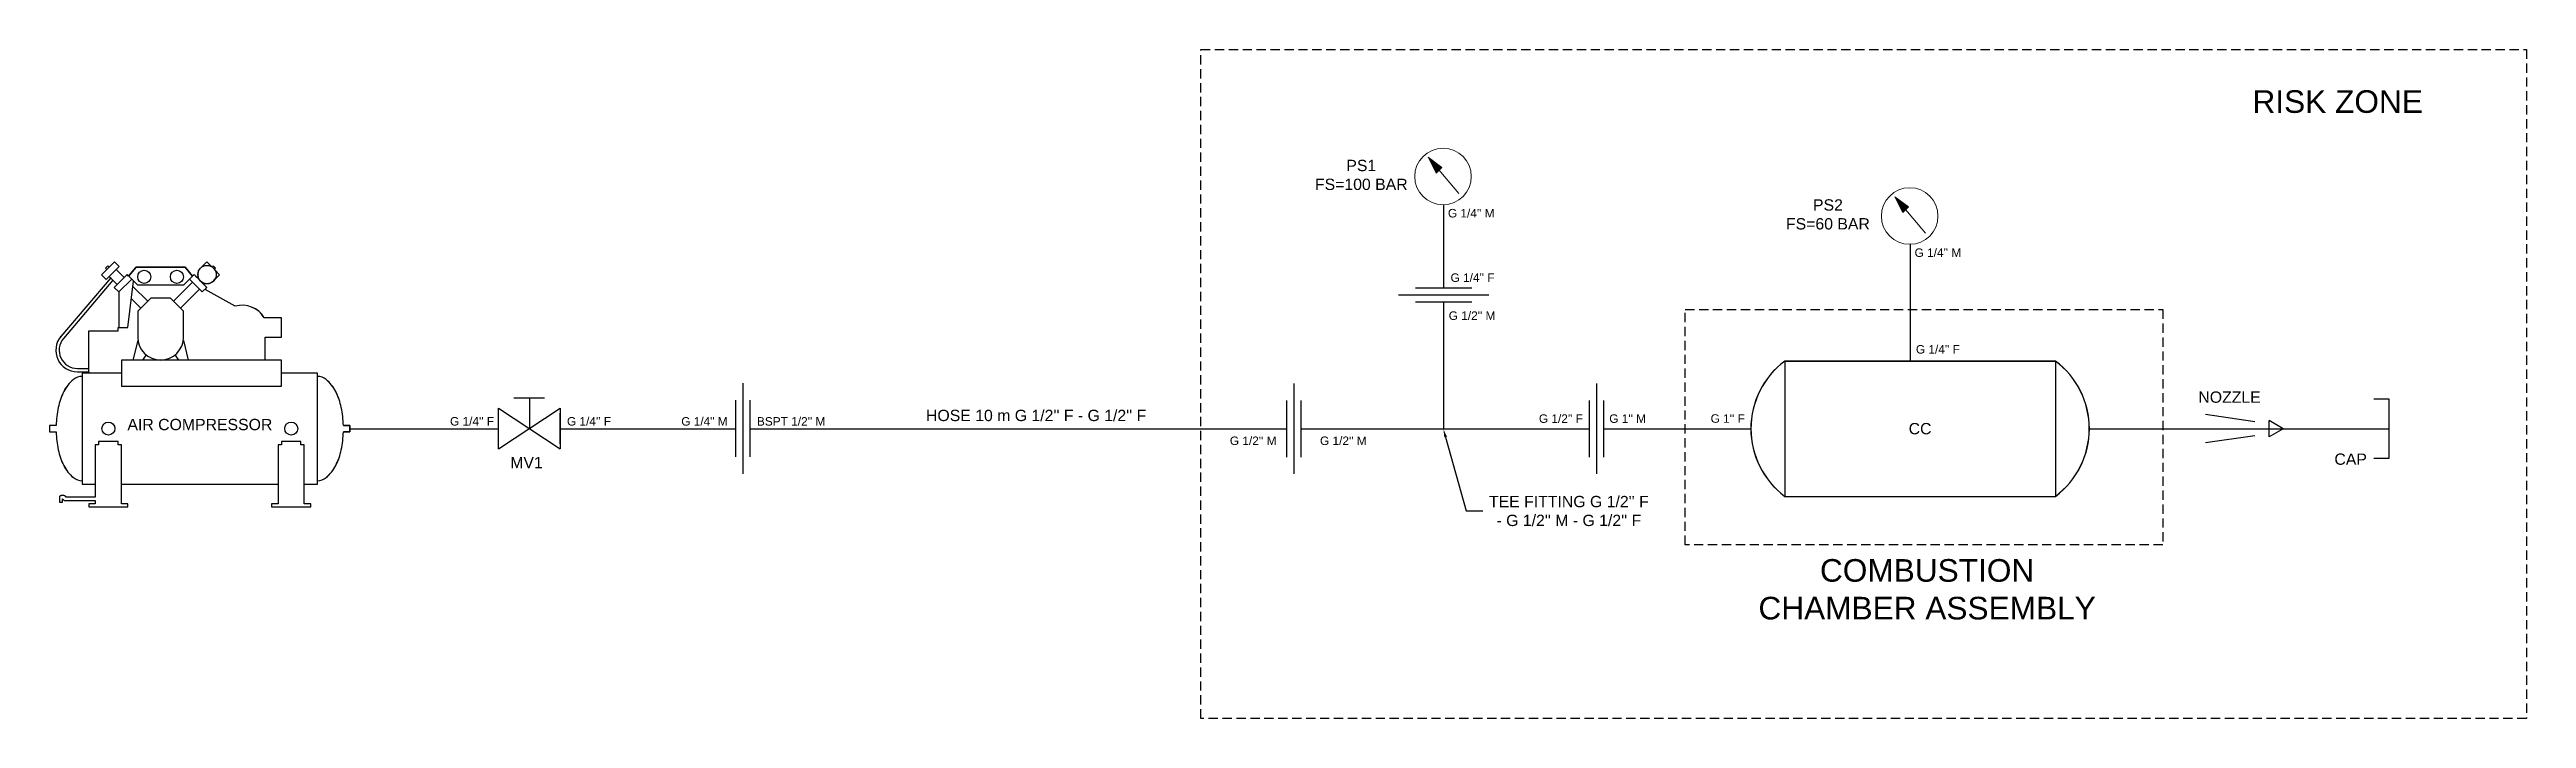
# Model space of a CAD drawing. Header units: inches. Extents: x 29 to 82.4, y 11.6 to 26.
import ezdxf
from ezdxf import colors
from ezdxf.entities.mleader import LeaderData, LeaderLine
from ezdxf.enums import TextEntityAlignment as Align
from ezdxf.math import Vec2, Vec3

# ---------------------------------------------------------------- set-up
doc = ezdxf.new("R2010")
doc.units = ezdxf.units.IN
doc.header["$MEASUREMENT"] = 0
doc.linetypes.add('TransientTextAxis', pattern=[0.3, 0.2, -0.1, 0, 0])
doc.layers.add('SYMS', color=7, linetype='Continuous')
doc.styles.add('SIMPLEX', font='SIMPLEX')
doc.styles.add('WD', font='romans.shx')

# ---------------------------------------------------------------- blocks, each defined once
blk = doc.blocks.new('VFI1_UNION')
at = {"ltscale": 3.2258}
for p, q in [((-0.4, -0.063), (0.4, -0.063)), ((-0.25, 0), (0.25, 0)), ((-0.25, -0.125), (0.25, -0.125))]:
    blk.add_line(p, q, dxfattribs=at)
at = {"style": 'WD'}
blk.add_attdef('WDTAGALT', text='', height=0.125, dxfattribs=at).set_placement((-0.035, 0.116), align=Align.RIGHT)
for tag, p, height in [('RATING1', (0.136, 0.123), 0.125), ('X2TERM02', (0, 0), 0.005), ('TERM02', (0.008, 0.013), 0.0625), ('DESC1', (-0.937, -0.297), 0.125), ('X8TERM01', (0, -0.125), 0.005), ('TERM01', (0.017, -0.206), 0.0625), ('DESC2', (-0.937, -0.481), 0.125), ('DESC3', (-0.937, -0.671), 0.125)]:
    blk.add_attdef(tag, p, '', height=height, dxfattribs=at)
at = {"style": 'WD', "flags": 1}
for tag, height, p in [('WDTYPE', 0.01, (0.506, -0.167)), ('FAMILY', 0.01, (0.614, -0.146)), ('CAT', 0.01, (0.614, -0.19)), ('MFG', 0.01, (0.615, -0.222)), ('LOC', 0.125, (0.054, -0.545)), ('INST', 0.125, (0.078, -0.384)), ('ASSYCODE', 0.01, (0.643, -0.251)), ('TAG1', 0.125, (0.072, -0.755))]:
    blk.add_attdef(tag, text='', height=height, dxfattribs=at).set_placement(p, align=Align.CENTER)
at = {"style": 'WD'}
blk.add_attdef('XREF', text='', height=0.0625, rotation=0.0625, dxfattribs=at).set_placement((0.597, -0.011), align=Align.TOP_CENTER)
blk = doc.blocks.new('VMT1_PRESSURE_GAUGE')
blk.add_hatch(color=7).paths.add_polyline_path([(-0.13, 0.17), (-0.06, 0.03), (-0.01, 0.08)])
at = {"color": 7, "linetype": 'Continuous', "lineweight": 0, "ltscale": 645.15999}
for p, q in [((-0.13, 0.17), (0.14, -0.15)), ((-0.13, 0.17), (-0.06, 0.03)), ((-0.13, 0.17), (-0.01, 0.08)), ((-0.06, 0.03), (-0.01, 0.08))]:
    blk.add_line(p, q, dxfattribs=at)
at = {"color": 255, "linetype": 'Continuous', "lineweight": 0, "ltscale": 25.4, "flags": 128}
blk.add_lwpolyline([(-0.13, 0.17), (-0.06, 0.03), (-0.01, 0.08)], close=True, dxfattribs=at)
at = {"color": 7, "linetype": 'Continuous', "lineweight": 0, "ltscale": 645.15999}
blk.add_circle((0, 0), 0.25, dxfattribs=at)
at = {"style": 'WD', "width": 0.7}
for tag, p in [('DESC1', (-0.287, 0.187)), ('DESC2', (-0.287, 0.062)), ('DESC3', (-0.287, -0.063)), ('WDTAGALT', (-0.287, -0.188))]:
    blk.add_attdef(tag, text='', height=0.0938, dxfattribs=at).set_placement(p, align=Align.RIGHT)
at = {"style": 'WD'}
for tag, p, height, flags in [('X2TERM01', (0, 0.25), 0.005, 1), ('WDBLKNAM', (-0.095, -0.219), 0.01, 9), ('FAMILY', (-0.094, -0.094), 0.01, 9), ('X8TERM02', (0, -0.25), 0.005, 1)]:
    blk.add_attdef(tag, p, '', height=height, dxfattribs=dict(at, flags=flags))
at = {"style": 'WD', "width": 0.7}
for tag, p, height in [('TERM01', (0.031, 0.281), 0.0625), ('INST', (0.275, 0.156), 0.0938), ('TAG1', (0.275, -0.094), 0.0938), ('LOC', (0.275, 0.031), 0.0938), ('RATING1', (0.219, -0.25), 0.0938), ('TERM02', (0.031, -0.344), 0.0625)]:
    blk.add_attdef(tag, p, '', height=height, dxfattribs=at)
at = {"flags": 1}
blk.add_attdef('WDTYPE', (0.094, 0.062), '', height=0.01, dxfattribs=at)
at = {"style": 'WD'}
blk.add_attdef('XREF', text='', height=0.0625, dxfattribs=at).set_placement((-0.25, -0.281), align=Align.RIGHT)
at = {"linetype": 'Continuous', "style": 'WD', "flags": 9}
for tag, p in [('ASSYCODE', (-0.094, -0.188)), ('CAT', (-0.094, -0.125)), ('MFG', (-0.094, -0.156))]:
    blk.add_attdef(tag, p, '', height=0.01, dxfattribs=at)
blk = doc.blocks.new('HV1_HOR_VESSEL')
at = {"ltscale": 3.2258}
for p, q in [((-0.75, 0.375), (0.75, 0.375)), ((-0.75, 0.375), (-0.75, -0.375)), ((0.75, 0.375), (0.75, -0.375)), ((-0.75, -0.375), (0.75, -0.375))]:
    blk.add_line(p, q, dxfattribs=at)
at = {"ltscale": 25.4, "flags": 128}
blk.add_lwpolyline([(0.75, 0.375), (-0.75, 0.375, 0.5), (-0.75, -0.375), (0.75, -0.375, 0.5)], format="xyb", close=True, dxfattribs=at)
at = {"ltscale": 3.2258}
for centre, start, end in [((-0.469, 0), 126.8699, 233.1301), ((0.469, 0), 306.8699, 53.1301)]:
    blk.add_arc(centre, 0.469, start, end, dxfattribs=at)
at = {"style": 'WD', "flags": 1}
for tag, p in [('FAMILY', (-0.939, 0.416)), ('WDTYPE', (-1.112, 0.355)), ('CAT', (-0.942, 0.384)), ('MFG', (-0.94, 0.349)), ('ASSYCODE', (-0.912, 0.314))]:
    blk.add_attdef(tag, text='', height=0.01, dxfattribs=at).set_placement(p, align=Align.CENTER)
at = {"style": 'WD'}
for tag, p, height in [('TERM04', (0.018, 0.384), 0.0625), ('X2TERM04', (0, 0.375), 0.005), ('X4TERM01', (-0.936, 0), 0.005), ('X1TERM03', (0.936, 0), 0.005), ('TERM03', (0.961, 0.027), 0.0625), ('RATING1', (0.964, -0.213), 0.125), ('X8TERM02', (0, -0.375), 0.005), ('DESC1', (0.964, -0.43), 0.125), ('TERM02', (-0.002, -0.479), 0.0625), ('DESC2', (0.964, -0.614), 0.125), ('DESC3', (0.964, -0.803), 0.125), ('WDTAGALT', (0.975, -0.991), 0.125)]:
    blk.add_attdef(tag, p, '', height=height, dxfattribs=at)
blk.add_attdef('XREF', (0.866, 0.358), '', height=0.0625, rotation=0.0625, dxfattribs=at)
for tag, p in [('INST', (0.038, 0.126)), ('LOC', (0.027, -0.057)), ('TAG1', (0.026, -0.242))]:
    blk.add_attdef(tag, text='', height=0.125, dxfattribs=at).set_placement(p, align=Align.CENTER)
blk.add_attdef('TERM01', text='', height=0.0625, dxfattribs=at).set_placement((-0.979, 0.021), align=Align.RIGHT)
blk = doc.blocks.new('HC1_AIR_COMPRESSOR')
at = {"ltscale": 3.2258}
for p, q in [((0.585, 1.443), (0.109, 0.883)), ((0.498, 1.473), (0.621, 1.596)), ((0.542, 1.429), (0.498, 1.473)), ((0.537, 1.535), (0.559, 1.557)), ((0.548, 1.524), (0.537, 1.535)), ((0.665, 1.552), (0.542, 1.429)), ((0.559, 1.557), (0.57, 1.546)), ((0.648, 1.38), (0.57, 1.457)), ((0.619, 1.352), (0.742, 1.475)), ((0.621, 1.596), (0.665, 1.552)), ((0.714, 1.446), (0.637, 1.524)), ((0.786, 1.43), (0.663, 1.308)), ((0.742, 1.475), (0.842, 1.375)), ((0.756, 1.46), (0.828, 1.547)), ((0.828, 1.547), (1.297, 1.547)), ((1.284, 1.375), (1.383, 1.475)), ((1.297, 1.547), (1.369, 1.46)), ((1.462, 1.308), (1.339, 1.43)), ((1.383, 1.475), (1.506, 1.352)), ((1.411, 1.446), (1.421, 1.456)), ((1.505, 1.596), (1.46, 1.552)), ((1.46, 1.552), (1.462, 1.551)), ((1.548, 1.553), (1.505, 1.596)), ((1.566, 1.557), (1.555, 1.546)), ((1.588, 1.535), (1.566, 1.557)), ((1.577, 1.524), (1.588, 1.535)), ((1.582, 1.43), (1.583, 1.429)), ((1.583, 1.429), (1.628, 1.473)), ((1.628, 1.473), (1.585, 1.516)), ((0.607, 1.42), (0.133, 0.863)), ((0.663, 1.308), (0.619, 1.352)), ((0.663, 1.308), (0.663, 0.969)), ((0.75, 0.969), (0.804, 1.412)), ((0.873, 1.154), (0.784, 1.244)), ((0.94, 1.221), (0.798, 1.362)), ((0.842, 1.375), (1.284, 1.375)), ((0.969, 1.25), (0.844, 1.125)), ((1.156, 1.25), (0.969, 1.25)), ((1.281, 1.125), (1.156, 1.25)), ((1.186, 1.221), (1.367, 1.402)), ((1.252, 1.154), (1.434, 1.336)), ((1.506, 1.352), (1.462, 1.308)), ((1.478, 1.38), (1.487, 1.39)), ((1.777, 1.172), (1.488, 1.333)), ((0.656, 0.937), (0.656, 0.969)), ((0.656, 0.969), (0.75, 0.969)), ((0.844, 1.125), (0.844, 0.875)), ((1.281, 0.875), (1.281, 1.125)), ((2.219, 1.062), (2.054, 1.062)), ((2.219, 0.875), (2.219, 1.062)), ((0.375, 0.531), (0.375, 0.937)), ((0.375, 0.937), (0.656, 0.937)), ((0.844, 0.844), (0.797, 0.656)), ((1.281, 0.844), (1.328, 0.656)), ((2.063, 0.656), (2.063, 0.875)), ((2.063, 0.875), (2.219, 0.875)), ((0.266, 0.576), (0.375, 0.576)), ((0.266, 0.544), (0.375, 0.544)), ((0.688, 0.531), (0.313, 0.531)), ((0.313, 0.531), (0.313, -0.531)), ((0.688, 0.656), (0.688, 0.406)), ((2.219, 0.656), (0.688, 0.656)), ((0.922, 0.703), (0.891, 0.656)), ((1.203, 0.703), (1.235, 0.656)), ((2.219, 0.406), (2.219, 0.656)), ((2.563, 0.531), (2.219, 0.531)), ((2.563, -0.531), (2.563, 0.531)), ((0.688, 0.406), (2.219, 0.406)), ((0.063, 0.031), (0, 0.031)), ((0, 0.031), (0, -0.031)), ((2.812, 0.031), (2.875, 0.031)), ((2.875, 0.031), (2.875, -0.031)), ((0, -0.031), (0.063, -0.031)), ((0.469, -0.156), (0.438, -0.156)), ((0.438, -0.156), (0.438, -0.656)), ((0.469, -0.125), (0.469, -0.156)), ((0.656, -0.125), (0.469, -0.125)), ((0.656, -0.156), (0.656, -0.125)), ((0.688, -0.156), (0.656, -0.156)), ((0.688, -0.719), (0.688, -0.156)), ((2.219, -0.156), (2.188, -0.156)), ((2.188, -0.156), (2.188, -0.719)), ((2.219, -0.125), (2.219, -0.156)), ((2.406, -0.125), (2.219, -0.125)), ((2.406, -0.156), (2.406, -0.125)), ((2.438, -0.156), (2.406, -0.156)), ((2.438, -0.719), (2.438, -0.156)), ((2.875, -0.031), (2.812, -0.031)), ((0.094, -0.656), (0.094, -0.703)), ((0.094, -0.703), (0.125, -0.703)), ((0.125, -0.703), (0.125, -0.672)), ((0.125, -0.672), (0.141, -0.688)), ((0.141, -0.688), (0.438, -0.688)), ((0.438, -0.656), (0.156, -0.656)), ((0.313, -0.531), (0.438, -0.531)), ((0.438, -0.688), (0.438, -0.719)), ((0.688, -0.531), (2.188, -0.531)), ((2.438, -0.531), (2.563, -0.531)), ((0.438, -0.719), (0.375, -0.719)), ((0.375, -0.719), (0.375, -0.75)), ((0.75, -0.719), (0.688, -0.719)), ((0.75, -0.75), (0.75, -0.719)), ((2.188, -0.719), (2.125, -0.719)), ((2.125, -0.719), (2.125, -0.75)), ((2.125, -0.75), (2.5, -0.75)), ((2.5, -0.719), (2.438, -0.719)), ((2.5, -0.75), (2.5, -0.719))]:
    blk.add_line(p, q, dxfattribs=at)
at = {"ltscale": 25.4, "flags": 128}
blk.add_lwpolyline([(2.792, 0.202, 0.064948), (2.739, 0.354, 0.104203), (2.647, 0.469, 0.174705), (2.563, 0.5), (2.563, 0.531), (2.219, 0.531), (2.219, 0.656), (2.063, 0.656), (2.063, 0.875), (2.219, 0.875), (2.219, 1.062), (2.054, 1.062, 0.339438), (1.777, 1.172), (1.488, 1.333), (1.506, 1.352), (1.478, 1.38), (1.487, 1.39, 0.324447), (1.582, 1.43), (1.583, 1.429), (1.628, 1.473), (1.577, 1.524), (1.588, 1.535), (1.566, 1.557), (1.555, 1.546), (1.505, 1.596), (1.46, 1.552), (1.462, 1.551, 0.324447), (1.421, 1.456), (1.411, 1.446), (1.383, 1.475), (1.369, 1.46), (1.297, 1.547), (0.828, 1.547), (0.756, 1.46), (0.742, 1.475), (0.714, 1.446), (0.637, 1.524), (0.665, 1.552), (0.621, 1.596), (0.57, 1.546), (0.559, 1.557), (0.537, 1.535), (0.548, 1.524), (0.498, 1.473), (0.542, 1.429), (0.57, 1.457), (0.585, 1.443), (0.109, 0.883, 0.639378), (0.266, 0.544), (0.375, 0.544), (0.375, 0.531), (0.313, 0.531), (0.313, 0.5, 0.174705), (0.228, 0.469, 0.104203), (0.136, 0.354, 0.064948), (0.083, 0.202, 0.043245), (0.063, 0.031), (0, 0.031), (0, -0.031), (0.063, -0.031, 0.043245), (0.083, -0.202, 0.064948), (0.136, -0.354, 0.104203), (0.228, -0.469, 0.174705), (0.313, -0.5), (0.313, -0.531), (0.438, -0.531), (0.438, -0.656), (0.156, -0.656, 0.168649), (0.154, -0.651, 0.105215), (0.147, -0.645, 0.067398), (0.138, -0.641, 0.053549), (0.125, -0.64, 0.053549), (0.113, -0.641, 0.067398), (0.103, -0.645, 0.105215), (0.096, -0.651, 0.168649), (0.094, -0.656), (0.094, -0.703), (0.125, -0.703), (0.125, -0.672), (0.141, -0.688), (0.438, -0.688), (0.438, -0.719), (0.375, -0.719), (0.375, -0.75), (0.75, -0.75), (0.75, -0.719), (0.688, -0.719), (0.688, -0.531), (2.188, -0.531), (2.188, -0.719), (2.125, -0.719), (2.125, -0.75), (2.5, -0.75), (2.5, -0.719), (2.438, -0.719), (2.438, -0.531), (2.563, -0.531), (2.563, -0.5, 0.174705), (2.647, -0.469, 0.104203), (2.739, -0.354, 0.064948), (2.792, -0.202, 0.043245), (2.812, -0.031), (2.875, -0.031), (2.875, 0.031), (2.812, 0.031, 0.043245)], format="xyb", close=True, dxfattribs=at)
at = {"ltscale": 3.2258}
for centre, radius in [((0.906, 1.453), 0.0625), ((1.219, 1.453), 0.0625), ((1.507, 1.475), 0.0879), ((0.563, 0), 0.0625), ((2.313, 0), 0.0625)]:
    blk.add_circle(centre, radius, dxfattribs=at)
for centre, radius, start, end in [((1.844, 0.937), 0.244, 30.807, 105.8036), ((0.266, 0.75), 0.206, 139.6241, 270), ((0.266, 0.75), 0.174, 139.6241, 270), ((1.063, 0.875), 0.219, 180, 0), ((0.313, 0.367), 0.133, 90, 129.6393), ((2.563, 0.367), 0.133, 50.3607, 90), ((0.69, 0.077), 0.619, 153.4349, 168.2991), ((0.457, 0.193), 0.359, 129.6393, 153.4349), ((2.418, 0.193), 0.359, 26.5651, 50.3607), ((2.186, 0.077), 0.619, 11.7009, 26.5651), ((1.06, 0), 0.997, 168.2991, 178.204), ((1.816, 0), 0.997, 1.796, 11.7009), ((1.06, 0), 0.997, 181.796, 191.7009), ((0.69, -0.077), 0.619, 191.7009, 206.5651), ((2.186, -0.077), 0.619, 333.4349, 348.2991), ((1.816, 0), 0.997, 348.2991, 358.204), ((0.457, -0.193), 0.359, 206.5651, 230.3607), ((0.313, -0.367), 0.133, 230.3607, 270), ((2.563, -0.367), 0.133, 270, 309.6393), ((2.418, -0.193), 0.359, 309.6393, 333.4349), ((0.103, -0.656), 0.00906, 141.7088, 180), ((0.114, -0.665), 0.0225, 117.6838, 141.7088), ((0.121, -0.678), 0.0376, 102.2607, 117.6838), ((0.125, -0.699), 0.0594, 90, 102.2607), ((0.125, -0.699), 0.0594, 77.7393, 90), ((0.13, -0.678), 0.0376, 62.3162, 77.7393), ((0.137, -0.665), 0.0225, 38.2912, 62.3162), ((0.147, -0.656), 0.00906, 0, 38.2912)]:
    blk.add_arc(centre, radius, start, end, dxfattribs=at)
at = {"style": 'WD'}
blk.add_attdef('XREF', (2.671, 0.574), '', height=0.0625, rotation=0.0625, dxfattribs=at)
for tag, p in [('INST', (1.439, 0.172)), ('LOC', (1.435, -0.001)), ('TAG1', (1.422, -0.199))]:
    blk.add_attdef(tag, text='', height=0.125, dxfattribs=at).set_placement(p, align=Align.CENTER)
blk.add_attdef('TERM01', text='', height=0.0625, dxfattribs=at).set_placement((-0.041, 0.022), align=Align.RIGHT)
for tag, p, height in [('X4TERM01', (0, 0), 0.005), ('X1TERM02', (2.875, 0), 0.005), ('TERM02', (2.884, 0.019), 0.0625), ('RATING1', (2.884, -0.181), 0.125), ('DESC1', (2.884, -0.397), 0.125), ('DESC2', (2.884, -0.581), 0.125), ('DESC3', (2.884, -0.771), 0.125), ('WDTAGALT', (2.893, -0.965), 0.125)]:
    blk.add_attdef(tag, p, '', height=height, dxfattribs=at)
at = {"style": 'WD', "flags": 1}
for tag, p in [('FAMILY', (2.079, -0.218)), ('WDTYPE', (1.945, -0.322)), ('CAT', (2.076, -0.25)), ('MFG', (2.078, -0.285)), ('ASSYCODE', (2.106, -0.32))]:
    blk.add_attdef(tag, text='', height=0.01, dxfattribs=at).set_placement(p, align=Align.CENTER)
blk = doc.blocks.new('HFI1_CAP')
at = {"ltscale": 3.2258, "flags": 128}
blk.add_lwpolyline([(-0.125, 0.25), (0, 0.25), (0, -0.25), (-0.125, -0.25)], dxfattribs=at)
at = {"style": 'WD'}
for tag, height, p in [('WDTAGALT', 0.125, (0.026, 0.382)), ('TERM01', 0.0625, (-0.024, 0.02))]:
    blk.add_attdef(tag, text='', height=height, dxfattribs=at).set_placement(p, align=Align.RIGHT)
for tag, p, height in [('RATING1', (-0.861, 0.114), 0.125), ('X4TERM01', (0, 0), 0.005), ('DESC1', (-0.907, -0.391), 0.125), ('DESC2', (-0.907, -0.575), 0.125), ('DESC3', (-0.907, -0.764), 0.125)]:
    blk.add_attdef(tag, p, '', height=height, dxfattribs=at)
blk.add_attdef('XREF', text='', height=0.0625, rotation=0.0625, dxfattribs=at).set_placement((0.222, 0.241), align=Align.TOP_CENTER)
at = {"style": 'WD', "flags": 1}
for tag, height, p in [('WDTYPE', 0.01, (0.131, 0.085)), ('FAMILY', 0.01, (0.045, -0.139)), ('CAT', 0.01, (0.045, -0.184)), ('MFG', 0.01, (0.047, -0.215)), ('INST', 0.125, (0.146, -0.453)), ('ASSYCODE', 0.01, (0.075, -0.244)), ('LOC', 0.125, (0.122, -0.614)), ('TAG1', 0.125, (0.14, -0.823))]:
    blk.add_attdef(tag, text='', height=height, dxfattribs=at).set_placement(p, align=Align.CENTER)
blk = doc.blocks.new('HNZ1_NOZEL')
for p, q in [((0, 0), (0.75, 0)), ((0.5, 0.062), (0.062, 0.125)), ((0.625, -0.072), (0.625, 0.072)), ((0.75, 0), (0.625, 0.072)), ((0.75, 0), (0.625, -0.072)), ((0.5, -0.062), (0.062, -0.125))]:
    blk.add_line(p, q)
at = {"style": 'WD', "width": 0.625}
for tag, p in [('INST', (0.344, 0.531)), ('LOC', (0.344, 0.375)), ('TAG1', (0.344, 0.219)), ('DESC1', (0.344, -0.312)), ('DESC2', (0.344, -0.469)), ('WDTAGALT', (0.344, -0.781)), ('DESC3', (0.344, -0.625))]:
    blk.add_attdef(tag, text='', height=0.125, dxfattribs=at).set_placement(p, align=Align.CENTER)
blk.add_attdef('TERM01', text='', height=0.0625, dxfattribs=at).set_placement((0, 0.031), align=Align.RIGHT)
at = {"style": 'WD'}
for tag, p, height, flags in [('X4TERM01', (0, 0), 0.005, 1), ('WDTYPE', (0.062, 0.062), 0.01, 1), ('WDBLKNAM', (0.779, -0.063), 0.01, 9), ('FAMILY', (0.781, -0.094), 0.01, 9)]:
    blk.add_attdef(tag, p, '', height=height, dxfattribs=dict(at, flags=flags))
at = {"style": 'WD', "width": 0.625}
blk.add_attdef('RATING1', (0.812, -0.031), '', height=0.125, dxfattribs=at)
at = {"style": 'WD'}
blk.add_attdef('XREF', text='', height=0.0625, dxfattribs=at).set_placement((-0.063, -0.156), align=Align.RIGHT)
at = {"linetype": 'Continuous', "style": 'WD', "flags": 9}
for tag, p in [('ASSYCODE', (0.781, -0.188)), ('CAT', (0.781, -0.125)), ('MFG', (0.781, -0.156))]:
    blk.add_attdef(tag, p, '', height=0.01, dxfattribs=at)
blk = doc.blocks.new('VGVA1_SCREW_DOWN_VALVE')
for p, q in [((0.25, -0.375), (-0.25, 0.375)), ((-0.25, -0.375), (0.25, 0.375)), ((-0.25, 0.375), (0.25, 0.375)), ((0.187, 0.375), (-0.188, 0.375)), ((-0.375, -0.188), (-0.375, 0.187)), ((-0.375, 0), (0, 0)), ((0.25, -0.375), (-0.25, -0.375)), ((0.187, -0.375), (-0.188, -0.375))]:
    blk.add_line(p, q)
at = {"style": 'WD'}
for tag, p, height in [('X2TERM02', (0, 0.375), 0.005), ('TERM02', (0.009, 0.388), 0.0625), ('RATING1', (0.272, -0.134), 0.125), ('DESC1', (0.272, -0.35), 0.125), ('X8TERM01', (0, -0.375), 0.005), ('TERM01', (0.026, -0.447), 0.0625), ('DESC2', (0.272, -0.534), 0.125), ('DESC3', (0.272, -0.724), 0.125), ('WDTAGALT', (0.272, -0.9), 0.125)]:
    blk.add_attdef(tag, p, '', height=height, dxfattribs=at)
blk.add_attdef('XREF', text='', height=0.0625, rotation=0.0625, dxfattribs=at).set_placement((0.4, 0.326), align=Align.TOP_CENTER)
at = {"style": 'WD', "width": 0.7, "flags": 1}
blk.add_attdef('TAG1', text='', height=0.125, dxfattribs=at).set_placement((-0.476, 0.108), align=Align.RIGHT)
at = {"style": 'WD', "width": 0.7}
for tag, p in [('INST', (-0.476, -0.068)), ('LOC', (-0.476, -0.235))]:
    blk.add_attdef(tag, text='', height=0.125, dxfattribs=at).set_placement(p, align=Align.RIGHT)
at = {"style": 'WD', "flags": 1}
for tag, p in [('WDTYPE', (-0.168, -0.021)), ('FAMILY', (-0.158, -0.04)), ('CAT', (-0.158, -0.085)), ('MFG', (-0.157, -0.116)), ('ASSYCODE', (-0.129, -0.145))]:
    blk.add_attdef(tag, text='', height=0.01, dxfattribs=at).set_placement(p, align=Align.CENTER)

msp = doc.modelspace()

# ---------------------------------------------------------------- linework, layer by layer
for p, q in [((59.065, 20.896), (59.065, 22.684)), ((69.122, 19.314), (69.122, 21.833)), ((59.065, 17.856), (59.065, 20.591)), ((35.495, 17.856), (38.7, 17.856)), ((39.355, 17.856), (39.368, 17.856)), ((40.023, 17.856), (43.814, 17.856)), ((44.119, 17.856), (55.687, 17.856)), ((55.992, 17.856), (62.209, 17.856)), ((62.513, 17.856), (65.687, 17.856)), ((72.978, 17.856), (79.432, 17.856))]:
    msp.add_line(p, q)
at = {"color": 240, "linetype": 'TransientTextAxis', "true_color": 0xed1f24}
msp.add_lwpolyline([(53.834, 26.032), (82.4, 26.032), (82.4, 11.609), (53.834, 11.609)], close=True, dxfattribs=at)
at = {"color": 30, "linetype": 'TransientTextAxis', "true_color": 0xf8991e}
msp.add_lwpolyline([(64.269, 20.424), (74.56, 20.424), (74.56, 15.352), (64.269, 15.352)], close=True, dxfattribs=at)

# ---------------------------------------------------------------- block references
at = {"layer": 'SYMS'}
for name, p, xscale, yscale, zscale in [('VMT1_PRESSURE_GAUGE', (59.051, 23.294), 2.438902001164822, 2.438902001164822, 2.438902001164822), ('VMT1_PRESSURE_GAUGE', (69.108, 22.442), 2.438902001164822, 2.438902001164822, 2.438902001164822), ('HC1_AIR_COMPRESSOR', (29.021, 17.859), 2.251848617597854, 2.251848617597854, 2.251848617597854), ('VFI1_UNION', (59.065, 20.896), 2.438902001164822, 2.438902001164822, 2.438902001164822), ('HV1_HOR_VESSEL', (69.332, 17.856), 3.888556715438851, 3.888556715438851, 3.888556715438851), ('HNZ1_NOZEL', (75.332, 17.856), 2.434075251804286, 2.434075251804286, 2.434075251804286), ('HFI1_CAP', (79.432, 17.856), 2.565213207253984, 2.565213207253984, 2.565213207253984)]:
    msp.add_blockref(name, p, dxfattribs=dict(at, xscale=xscale, yscale=yscale, zscale=zscale))
for name, p, xscale, yscale, zscale, rotation in [('VFI1_UNION', (43.814, 17.86), 2.438902001164822, 2.438902001164822, 2.438902001164822, 90), ('VFI1_UNION', (55.687, 17.856), 2.438902001164822, 2.438902001164822, 2.438902001164822, 90), ('VFI1_UNION', (62.209, 17.856), 2.438902001164822, 2.438902001164822, 2.438902001164822, 90), ('VGVA1_SCREW_DOWN_VALVE', (39.361, 17.86), 1.763562869648922, 1.763562869648922, 1.763562869648922, 270)]:
    msp.add_blockref(name, p, dxfattribs=dict(at, xscale=xscale, yscale=yscale, zscale=zscale, rotation=rotation))

# ---------------------------------------------------------------- texts
at = {"color": 1, "attachment_point": 5, "style": 'SIMPLEX'}
for s, width, heights, insert, char_height in [('{\\fArial|b0|i0|c0|p34;\\C240;\\c2367469;RISK ZONE}', 6.69679, [0], (78.331, 24.907), 0.48778), ('{\\fArial|b0|i0|c0|p34;\\C152;\\c12285479;PS1\\PFS=100 BAR}', 3.62001, [0], (57.29, 23.327), 0.24389), ("\\A1;{\\fArial|b0|i0|c0|p34;\\C85;\\c4766296;G 1/4'' M}", 1.24657, [0], (59.659, 22.502), 0.18292), ('{\\fArial|b0|i0|c0|p34;\\C152;\\c12285479;PS2\\PFS=60 BAR}', 3.62001, [0], (67.346, 22.476), 0.24389), ("\\A1;{\\fArial|b0|i0|c0|p34;\\C85;\\c4766296;G 1/4'' M}", 1.24657, [0], (69.716, 21.651), 0.18292), ("\\A1;{\\fArial|b0|i0|c0|p34;\\C85;\\c4766296;G 1/4\\H1x;'' F}", 1.24657, [0], (59.688, 21.112), 0.18292), ("\\A1;{\\fArial|b0|i0|c0|p34;\\C85;\\c4766296;G 1/2'' M}", 1.24657, [0], (59.677, 20.293), 0.18292), ("\\A1;{\\fArial|b0|i0|c0|p34;\\C85;\\c4766296;G 1/4'' F}", 1.24657, [0], (69.716, 19.567), 0.18292), ("\\A1;{\\fArial|b0|i0|c0|p34;\\C152;\\c12285479;HOSE 10 m G 1/2'' F - G 1/2'' F}", 6.81359, [0.417], (50.283, 18.141), 0.24389), ("\\A1;{\\fArial|b0|i0|c0|p34;\\C85;\\c4766296;G 1/2'' F}", 1.24657, [0], (61.592, 18.073), 0.18292), ("\\A1;{\\fArial|b0|i0|c0|p34;\\C85;\\c4766296;G 1'' M}", 1.24657, [0], (63.03, 18.073), 0.18292), ("\\A1;{\\fArial|b0|i0|c0|p34;\\C85;\\c4766296;G 1'' F}", 1.24657, [0.189], (65.186, 18.075), 0.18292), ('{\\fArial|b0|i0|c0|p34;\\C152;\\c12285479;NOZZLE}', 3.62001, [0], (76.001, 18.536), 0.24389), ('{\\fArial|b0|i0|c0|p34;\\C152;\\c12285479;AIR COMPRESSOR}', 3.62001, [0], (32.261, 17.945), 0.24389), ("\\A1;{\\fArial|b0|i0|c0|p34;\\C85;\\c4766296;G 1/4\\H1x;'' F}", 1.24657, [0], (38.126, 18.015), 0.18292), ("\\A1;{\\fArial|b0|i0|c0|p34;\\C85;\\c4766296;G 1/4\\H1x;'' F}", 1.24657, [0], (40.646, 18.015), 0.18292), ('\\A1;{\\fArial|b0|i0|c0|p34;\\C85;\\c4766296;G 1/4" M}', 1.85364, [0], (43.134, 18.013), 0.18292), ("\\A1;{\\fArial|b0|i0|c0|p34;\\C85;\\c4766296;BSPT 1/2'' M}", 1.737, [0], (45.003, 18.013), 0.18292), ("\\A1;{\\fArial|b0|i0|c0|p34;\\C85;\\c4766296;G 1/2'' M}", 1.24657, [0], (54.96, 17.595), 0.18292), ("\\A1;{\\fArial|b0|i0|c0|p34;\\C85;\\c4766296;G 1/2'' M}", 3.62001, [0], (56.903, 17.595), 0.18292), ('{\\fArial|b0|i0|c0|p34;\\C152;\\c12285479;CC}', 3.62001, [0], (69.332, 17.856), 0.24389), ('{\\fArial|b0|i0|c0|p34;\\C152;\\c12285479;MV1}', 3.62001, [0], (39.3, 17.127), 0.24389), ('{\\fArial|b0|i0|c0|p34;\\C152;\\c12285479;CAP}', 3.62001, [0], (78.611, 17.198), 0.24389), ("\\A1;{\\fArial|b0|i0|c0|p34;\\C152;\\c12285479;TEE FITTING G 1/2'' F - G 1/2'' M - G 1/2'' F   }", 3.55539, [0], (61.763, 16.081), 0.24389), ('{\\fArial|b0|i0|c0|p34;\\C30;\\c2005496;COMBUSTION CHAMBER ASSEMBLY}', 7.61597, [0], (69.483, 14.391), 0.48778)]:
    msp.add_mtext_dynamic_manual_height_columns(s, width=width, gutter_width=2.439, heights=heights, dxfattribs=dict(at, insert=insert, char_height=char_height))

# ---------------------------------------------------------------- leaders
ml = msp.add_multileader_mtext('Standard')
ml.set_content('', color=256)
ml.set_leader_properties()
ml.build(insert=Vec2(0, 0))
ml.multileader.update_dxf_attribs({"text_right_attachment_type": 6, "dogleg_length": 0.36, "arrow_head_size": 0.18})
ctx = ml.context
ctx.base_point, ctx.char_height, ctx.arrow_head_size, ctx.landing_gap_size, ctx.plane_origin = Vec3(59.912, 16.087), 0.18, 0.18, 0.09, Vec3(59.059, 17.848)
ctx.right_attachment = 6
notes = []
notes.append((ctx, [(0, (1, 1, 0), (59.552, 16.087), (1, 0), 0.36, [(0, [(59.059, 17.848)], 0, [])])]))
ctx.mtext.insert, ctx.mtext.flow_direction = Vec3(60.002, 16.177), 5
for ctx, leaders in notes:
    for number, flags, end, landing, length, lines in leaders:
        leader = LeaderData()
        leader.index, (leader.has_last_leader_line, leader.has_dogleg_vector, leader.attachment_direction) = number, flags
        leader.last_leader_point, leader.dogleg_vector, leader.dogleg_length = Vec3(end), Vec3(landing), length
        for number, points, colour, breaks in lines:
            line = LeaderLine()
            line.index, line.vertices, line.color, line.breaks = number, Vec3.list(points), colors.encode_raw_color(colour), breaks
            leader.lines.append(line)
        ctx.leaders.append(leader)

doc.saveas('drawing.dxf')
